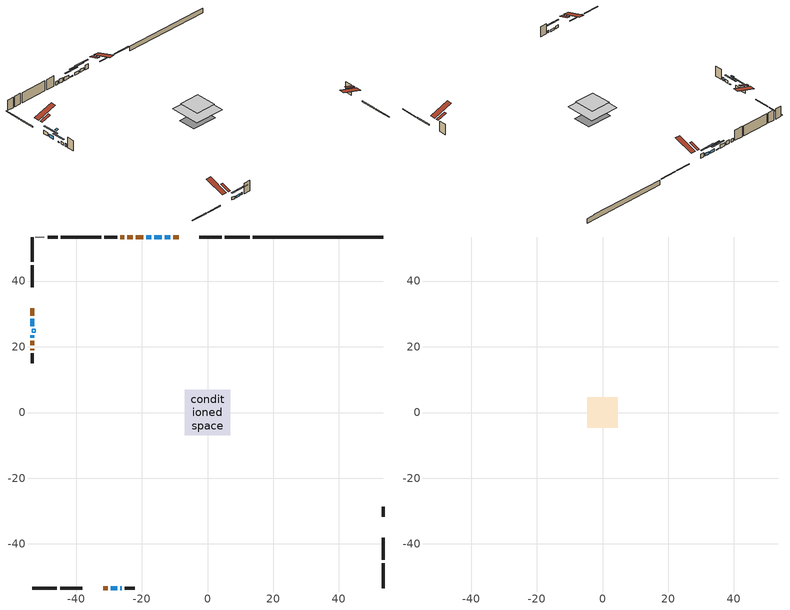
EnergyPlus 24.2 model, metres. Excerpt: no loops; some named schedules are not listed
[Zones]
conditioned space
 floor othersidecoefficients (Floor1 construction): -2.46,-2.46 -2.46,2.46 2.46,2.46 2.46,-2.46 z0.37
 floor adiabatic (AdiabaticFloorConstruction): -6.85,-6.85 -6.85,6.85 6.85,6.85 6.85,-6.85 z2.81
 floor foundation (Slab1 construction): -5.92,-3.99 -5.92,3.99 5.92,3.99 5.92,-3.99 z-1.92
 wall outside (RimJoist1 construction): 12.86,53.41 5.26,53.41 / -53.41,-53.41 -45.81,-53.41 / -53.41,53.41 -53.41,45.81 / 53.41,-53.41 53.41,-45.81 z0.37:0.67
 wall outside (RimJoist2 construction): 4.33,53.41 -2.51,53.41 / -44.88,-53.41 -38.05,-53.41 / -53.41,44.88 -53.41,38.05 / 53.41,-44.88 53.41,-38.05 z0.37:0.67
 wall outside (AdiabaticWallConstruction): -11.32,53.41 -13.05,53.41 / -53.41,28.52 -53.41,26.28 z0.37:1.69; -13.98,53.41 -16.22,53.41 z0.37:1.49; -29.41,-53.41 -27.53,-53.41 / -26.6,-53.41 -26.09,-53.41 z0.37:1.34; -17.14,53.41 -18.57,53.41 / -53.41,23.44 -53.41,22.73 z0.37:0.68
 wall outside (Wall3 construction): -45.61,53.41 -48.68,53.41 / -25.16,-53.41 -22.09,-53.41 / -53.41,17.98 -53.41,14.91 / 53.41,-31.74 53.41,-28.67 z0.37:5.25
 wall foundation (FoundationWall1 construction): 13.79,53.41,-1.92 13.79,53.41,0.37 49.45,53.41,0.37 49.45,53.41,0.21 53.41,53.41,0.21 53.41,53.41,-1.92
 wall othersidecoefficients (AdiabaticWallConstruction 1): -8.82,53.41 -10.39,53.41 z0.37:2.4
 wall othersidecoefficients (AdiabaticWallConstruction): -31.74,-53.41 -30.34,-53.41 / -53.41,21.8 -53.41,20.4 z0.37:1.59; -53.41,31.74 -53.41,29.45 / -19.49,53.41 -21.78,53.41 / -25.37,53.41 -26.48,53.41 z0.37:1.89; -22.71,53.41 -24.44,53.41 z0.37:2.2; -53.41,19.47 -53.41,18.91 z0.37:1.79
 wall othersidecoefficients (Wall1 construction): -27.41,53.41 -31.38,53.41 z0.37:5.25
 wall othersidecoefficients (Wall2 construction): -32.3,53.41 -44.68,53.41 z0.37:5.25
 wall adiabatic (Wall4 construction): -49.61,53.41 -52.48,53.41 z0.37:5.25
 window (WindowConstruction): -11.32,53.41 -13.05,53.41 z0.37:1.69
 window (WindowConstruction 1): -13.98,53.41 -16.22,53.41 z0.37:1.49
 window (WindowConstruction 2): -29.41,-53.41 -27.53,-53.41 z0.37:1.34
 window (WindowConstruction 3): -26.6,-53.41 -26.09,-53.41 z0.37:1.34
 window (WindowConstruction 4): -53.41,28.52 -53.41,26.29 z0.37:1.69
 window (WindowConstruction 5): -17.14,53.41 -18.57,53.41 z0.37:0.67
 window (WindowConstruction 6): -53.41,23.44 -53.41,22.73 z0.37:0.67
 door inside (Door): -8.82,53.41 -10.39,53.41 z0.37:2.4
 door inside (Window 5): -31.74,-53.41 -30.34,-53.41 z0.37:1.59
 door inside (Window 4): -53.41,31.74 -53.41,29.45 z0.37:1.89
 door inside (Window 6): -53.41,21.8 -53.41,20.4 z0.37:1.59
 door inside (Window): -19.49,53.41 -21.78,53.41 z0.37:1.89
 door inside (Window 1): -22.71,53.41 -24.44,53.41 z0.37:2.2
 door inside (Window 2): -25.37,53.41 -26.48,53.41 z0.37:1.89
 door inside (Window 3): -53.41,19.47 -53.41,18.91 z0.37:1.79
 ceiling adiabatic (AdiabaticFloorConstruction): 6.85,-6.85 6.85,6.85 -6.85,6.85 -6.85,-6.85 z2.81
 roof outside (Roof2 construction): -7.89,53.41,5.25 -7.89,49.09,6.69 -6.75,49.09,6.69 -6.75,53.41,5.25; -32.67,-53.41,5.25 -32.67,-49.09,6.69 -33.8,-49.09,6.69 -33.8,-53.41,5.25; -53.41,32.67,5.25 -49.09,32.67,6.69 -49.09,33.8,6.69 -53.41,33.8,5.25; 53.41,-32.67,5.25 49.09,-32.67,6.69 49.09,-33.8,6.69 53.41,-33.8,5.25
 roof outside (AdiabaticRoofConstruction): -53.41,24.37,5.25 -52.47,24.37,5.56 -52.47,25.36,5.56 -53.41,25.36,5.25
 skylight (SkylightConstruction): -53.41,24.37,5.25 -52.47,24.37,5.56 -52.47,25.36,5.56 -53.41,25.36,5.25
attic - vented
 floor to conditioned space (Floor2 construction Reversed): -4.64,-4.64 -4.64,4.64 4.64,4.64 4.64,-4.64 z5.25
 roof outside (Roof1 construction): -5.82,53.41,5.25 -5.82,44.37,8.26 -3.44,44.37,8.26 -3.44,53.41,5.25; -34.73,-53.41,5.25 -34.73,-44.37,8.26 -37.12,-44.37,8.26 -37.12,-53.41,5.25; -53.41,34.73,5.25 -44.37,34.73,8.26 -44.37,37.12,8.26 -53.41,37.12,5.25; 53.41,-34.73,5.25 44.37,-34.73,8.26 44.37,-37.12,8.26 53.41,-37.12,5.25
shading: -15.69,53.41 -8.68,53.41 -8.68,53.82 -15.69,53.82 z4.33; -18.86,53.41 -11.34,53.41 -11.34,53.82 -18.86,53.82 z4.13; -24.89,-53.41 -32.05,-53.41 -32.05,-53.82 -24.89,-53.82 z3.98; -23.45,-53.41 -29.24,-53.41 -29.24,-53.82 -23.45,-53.82 z3.98; -53.41,23.65 -53.41,31.16 -53.82,31.16 -53.82,23.65 z4.33; -21.2,53.41 -14.51,53.41 -14.51,53.82 -21.2,53.82 z3.31; -53.41,20.09 -53.41,26.08 -53.82,26.08 -53.82,20.09 z3.31
[Building]
Building 1: Terrain=Suburbs
[Site:Location]
Toronto City Centre_ON: Latitude {deg}=43.63; Longitude {deg}=-79.39; Time Zone {hr}=-5; Elevation {m}=77; Keep Site Location Information=Yes
[Site:GroundTemperature:Shallow]
5.01852, 3.26908, 3.12898, 3.95918, 7.29196, 10.6092, 13.4851, 15.3069, 15.4617, 13.9799, 11.1774, 7.9619
[Site:WaterMainsTemperature]
Calculation Method=Schedule; Temperature Schedule=mains temperature schedule
[Material] Roughness=Rough; Thermal Absorptance=0.9
Name | Thickness {m} | Conductivity {W/m-K} | Density {kg/m3} | Specific Heat {J/kg-K} | Solar Absorptance | Visible Absorptance
asphalt or fiberglass shingles | 0.00635 | 0.162714 | 1121.4 | 1465.45 | 0.4 | 0.4
asphalt or fiberglass shingles 1 | 0.00635 | 0.162714 | 1121.4 | 1465.45 | 0.7 | 0.7
ceiling loosefill ins | 0.338667 | 0.0480833 | 16.02 | 1046.75 | 0.7 | 0.7
ceiling stud and cavity | 0.1397 | 0.279354 | 65.682 | 1177.47 | 0.7 | 0.7
concrete 4.0 in. | 0.1016 | 1.803125 | 2242.8 | 837.4 | 0.7 | 0.7
concrete 8.0 in. | 0.2032 | 1.803125 | 2242.8 | 837.4 | 0.7 | 0.7
door material | 0.04445 | 0.193824 | 512.64 | 1214.23 | 0.7 | 0.7
door material 1 | 0.04445 | 0.194988 | 512.64 | 1214.23 | 0.7 | 0.7
door material 2 | 0.04445 | 0.224002 | 512.64 | 1214.23 | 0.7 | 0.7
door material 3 | 0.04445 | 0.225235 | 512.64 | 1214.23 | 0.7 | 0.7
door material 4 | 0.04445 | 0.226227 | 512.64 | 1214.23 | 0.7 | 0.7
door material 5 | 0.04445 | 0.060037 | 512.64 | 1214.23 | 0.7 | 0.7
exterior vertical ins | 0.0460229 | 0.029427 | 32.04 | 1214.23 | 0.7 | 0.7
floor covering | 0.0127 | 0.0433444 | 54.468 | 1339.84 | 0.6 | 0.6
floor rigid ins; roof rigid ins | 0.103632 | 0.029427 | 32.04 | 1214.23 | 0.7 | 0.7
floor rigid ins 1; roof rigid ins 1; wall rigid ins 2 | 0.512978 | 0.029427 | 32.04 | 1214.23 | 0.7 | 0.7
floor stud and cavity | 0.1397 | 1.22252 | 92.3553 | 1139.71 | 0.7 | 0.7
floor stud and cavity 1 | 0.1397 | 1.75129 | 37.0049 | 1207.88 | 0.7 | 0.7
furniture material conditioned space 1 | 0.1524 | 0.115458 | 640.8 | 1214.23 | 0.6 | 0.6
gypsum board | 0.0127 | 0.160291 | 801 | 837.4 | 0.6 | 0.6
gypsum board 1 | 0.0127 | 0.160291 | 801 | 837.4 | 0.7 | 0.7
osb sheathing 0.5 in. | 0.0127 | 0.115458 | 512.64 | 1214.23 | 0.7 | 0.7
osb sheathing 0.75 in. | 0.01905 | 0.115458 | 512.64 | 1214.23 | 0.7 | 0.7
osb sheathing 2.0 in. | 0.0508 | 0.115458 | 512.64 | 1214.23 | 0.7 | 0.7
rim joist rigid ins; wall rigid ins 1 | 0.051816 | 0.029427 | 32.04 | 1214.23 | 0.7 | 0.7
rim joist stud and cavity | 0.0508 | 0.035244 | 125.044 | 1163.47 | 0.6 | 0.6
rim joist stud and cavity 1 | 0.0508 | 0.308293 | 125.044 | 1163.47 | 0.6 | 0.6
roof stud and cavity | 0.2032 | 0.069653 | 78.34581 | 1123.46 | 0.7 | 0.7
roof stud and cavity 1 | 0.18415 | 1.78685 | 37.0049 | 1207.88 | 0.6 | 0.6
wall rigid ins | 0.051816 | 0.029427 | 32.04 | 1214.23 | 0.4 | 0.4
wall stud and cavity | 0.1397 | 0.256312 | 139.0536 | 1170.24 | 0.7 | 0.7
wall stud and cavity 1 | 0.1397 | 0.138331 | 139.0536 | 1170.24 | 0.7 | 0.7
wall stud and cavity 2 | 0.1397 | 0.16633 | 139.0536 | 1170.24 | 0.7 | 0.7
wall stud and cavity 3 | 0.1397 | 0.139302 | 139.0536 | 1170.24 | 0.7 | 0.7
wall stud and cavity 4 | 0.0889 | 0.380278 | 52.3479 | 1209.89 | 0.7 | 0.7
wall stud and cavity 5 | 0.0889 | 0.391764 | 83.0341 | 1211.67 | 0.7 | 0.7
wood siding | 0.0254 | 0.102417 | 544.68 | 1172.36 | 0.4 | 0.4
wood siding 1; wood siding 2; wood siding 3 | 0.0254 | 0.102417 | 544.68 | 1172.36 | 0.7 | 0.7
[WindowMaterial:SimpleGlazingSystem]
Name | U-Factor {W/m2-K} | Solar Heat Gain Coefficient
SkylightMaterial | 2.92493 | 0.6327
WindowMaterial | 2.18489 | 0.59
WindowMaterial 1 | 2.27745 | 0.55
WindowMaterial 2 | 2.237132 | 0.57
WindowMaterial 3 | 2.35467 | 0.55
WindowMaterial 4 | 2.15367 | 0.62
WindowMaterial 5 | 2.8072 | 0.29
[Construction]
AdiabaticFloorConstruction: floor stud and cavity 1, floor rigid ins 1, osb sheathing 0.75 in., floor covering
AdiabaticRoofConstruction: asphalt or fiberglass shingles 1, roof rigid ins 1, osb sheathing 0.75 in., roof stud and cavity 1
AdiabaticWallConstruction: wood siding 2, wall rigid ins 2, wall stud and cavity 4, gypsum board
AdiabaticWallConstruction 1: wood siding 3, wall rigid ins 2, wall stud and cavity 4, gypsum board
Door: door material 5
Floor1 construction: floor stud and cavity, floor rigid ins, osb sheathing 0.75 in., floor covering
Floor2 construction Reversed: gypsum board, ceiling stud and cavity, ceiling loosefill ins
FoundationWall1 construction: concrete 8.0 in., gypsum board 1
furniture construction conditioned space 1: furniture material conditioned space 1
PartitionWallConstruction: gypsum board, wall stud and cavity 5, gypsum board
RimJoist1 construction: wood siding 1, rim joist rigid ins, osb sheathing 2.0 in., rim joist stud and cavity
RimJoist2 construction: wood siding 1, rim joist rigid ins, osb sheathing 2.0 in., rim joist stud and cavity 1
Roof1 construction: asphalt or fiberglass shingles
Roof2 construction: asphalt or fiberglass shingles, roof rigid ins, osb sheathing 0.75 in., roof stud and cavity, gypsum board
SkylightConstruction: SkylightMaterial
Slab1 construction: concrete 4.0 in.
Wall1 construction: wall rigid ins, osb sheathing 0.5 in., wall stud and cavity, gypsum board
Wall2 construction: wall rigid ins, osb sheathing 0.5 in., wall stud and cavity 1, gypsum board
Wall3 construction: wood siding, wall rigid ins 1, osb sheathing 0.5 in., wall stud and cavity 2, gypsum board
Wall4 construction: wall rigid ins, osb sheathing 0.5 in., wall stud and cavity 3, gypsum board
Window; Window 4: door material
Window 1: door material 1
Window 2: door material 2
Window 3: door material 3
Window 5; Window 6: door material 4
WindowConstruction: WindowMaterial
WindowConstruction 1: WindowMaterial 1
WindowConstruction 2: WindowMaterial 2
WindowConstruction 3: WindowMaterial 3
WindowConstruction 4: WindowMaterial 4
WindowConstruction 5; WindowConstruction 6: WindowMaterial 5
[Zone] Multiplier=1; Part of Total Floor Area=Yes
Name | Volume {m3}
attic - vented | 42.1876
conditioned space | 720.5
[Space]
Name | Zone | Volume {m3}
attic - vented 1 | attic - vented | 42.1876
conditioned space 1 | conditioned space | 720.5
[ZoneInfiltration:EffectiveLeakageArea]
infil attic - vented 1: Zone or Space=attic - vented 1; Schedule=Always On Discrete; Effective Air Leakage Area {cm2}=3629.9; Stack Coefficient=0.000209624; Wind Coefficient=9.7823e-06
[ZoneMixing]
whole house fan mix: Zone or Space=attic - vented; Schedule=Always On Continuous; Design Flow Rate Calculation Method=Flow/Zone; Design Flow Rate {m3/s}=0; Source Zone or Space=conditioned space
[SurfaceProperty:OtherSideCoefficients]
other non-freezing space: Combined Convective/Radiative Film Coefficient {W/m2-K}=8.35; Constant Temperature Coefficient=1; External Dry-Bulb Temperature Coefficient=0; Ground Temperature Coefficient=0; Wind Speed Coefficient=0; Zone Air Temperature Coefficient=0; Constant Temperature Schedule=other non-freezing space; Previous Other Side Temperature Coefficient=0
[SurfaceProperty:ExposedFoundationPerimeter]
Slab1: Exposed Perimeter Calculation Method=TotalExposedPerimeter; Total Exposed Perimeter {m}=39.624
[InternalMass] Zone or ZoneList=conditioned space; Space or SpaceList=conditioned space 1
Name | Construction | Surface Area {m2}
furniture mass conditioned space 1 | furniture construction conditioned space 1 | 122.576
partition wall mass | PartitionWallConstruction | 306.44
[Lights]
interior lighting: Zone or ZoneList or Space or SpaceList=conditioned space 1; Schedule=interior lighting schedule; Design Level Calculation Method=LightingLevel; Lighting Level {W}=343.2; Return Air Fraction=0; Fraction Radiant=0.6; Fraction Visible=0.2; Fraction Replaceable=1
[People]
occupants: Zone or ZoneList or Space or SpaceList=conditioned space 1; Number of People Schedule=occupants schedule; Number of People Calculation Method=People; Number of People=3; Fraction Radiant=0.314171; Sensible Heat Fraction=0.56303; Activity Level Schedule=occupants activity schedule; Carbon Dioxide Generation Rate {m3/s-W}=0; Enable ASHRAE 55 Comfort Warnings=No; Mean Radiant Temperature Calculation Type=EnclosureAveraged
[ElectricEquipment] Zone or ZoneList or Space or SpaceList=conditioned space 1; Design Level Calculation Method=EquipmentLevel
Name | Schedule | Design Level {W} | Fraction Latent | Fraction Radiant | Fraction Lost
clothes dryer | clothes dryer schedule | 140.772 | 0.015 | 0.081 | 0.85
clothes washer | clothes washer schedule | 32.1985 | 0.03 | 0.162 | 0.7
cooking range | cooking range schedule | 208.969 | 0.08 | 0.432 | 0.2
dishwasher | dishwasher schedule | 66.8632 | 0.3 | 0.18 | 0.4
fridge | fridge schedule | 72.9452 | 0 | 0.6 | 0
mech vent bath fan 0 | mech vent bath fan 0 schedule | 50.2 | 0 | 0 | 1
mech vent bath fan 1 | mech vent bath fan 1 schedule | 50.2 | 0 | 0 | 1
mech vent house fan | mech vent house fan schedule | 19.9167 | 0 | 0 | 0.5
mech vent house fan cfis | mech vent house fan cfis schedule | 0 | 0 | 0 | 0
mech vent range fan 0 | mech vent range fan 0 schedule | 57 | 0 | 0 | 1
misc plug loads | misc plug loads schedule | 494.7 | 0.045 | 0.513 | 0.1
whole house fan | Always On Discrete | 0 | 0 | 0 | 1
[OtherEquipment] Zone or ZoneList or Space or SpaceList=conditioned space 1; Design Level Calculation Method=EquipmentLevel
Name | Fuel Type | Schedule | Design Level {W} | Fraction Latent | Fraction Radiant | Fraction Lost
clothes dryer 1 | Electricity | clothes dryer schedule | 0 | 0.015 | 0.081 | 0.85
cooking range 1 | Electricity | cooking range schedule | 0 | 0.08 | 0.432 | 0.2
general water use latent | None | general water use schedule | 59.3978 | 1 | 0 | 0
general water use sensible | None | general water use schedule | -58.539 | 0 | 0.6 | 0
mech vent house fan latent load | None | Always On Discrete | 0 | 1 | 0 | 0
mech vent house fan sensible load | None | Always On Discrete | 0 | 0 | 0 | 0
water heater energy adjustment1 | NaturalGas | Always On Discrete | 0.01 | 0 | 0 | 1
[ZoneInfiltration:DesignFlowRate] Zone or ZoneList or Space or SpaceList=conditioned space 1; Schedule=Always On Discrete; Design Flow Rate Calculation Method=Flow/Zone; Design Flow Rate {m3/s}=0
infil flow; natural vent flow; whole house fan flow
[Foundation:Kiva]
Foundation Kiva 1: Initial Indoor Air Temperature {C}=18; Wall Height Above Grade {m}=0.369997; Wall Depth Below Slab {m}=0.2032; Custom Block Material Name 1=exterior vertical ins; Custom Block Depth 1 {m}=2.28999; Custom Block X Position 1 {m}=0.2159; Custom Block Z Position 1 {m}=0
[Foundation:Kiva:Settings]
Soil Conductivity {W/m-K}=0.849921; Soil Density {kg/m3}=1842.3; Soil Specific Heat {J/kg-K}=418.7; Ground Solar Absorptivity=0.9; Ground Thermal Absorptivity=0.9; Ground Surface Roughness {m}=0.03; Far-Field Width {m}=40; Deep-Ground Boundary Condition=ZeroFlux; Deep-Ground Depth {m}=40; Minimum Cell Dimension {m}=0.2; Maximum Cell Growth Coefficient=3; Simulation Timestep=Timestep
[Exterior:Lights]
exterior lighting: Schedule=exterior lighting schedule; Design Level {W}=75.6
[Schedule:Constant]
Name | Hourly Value
Always On Continuous; mech vent house fan schedule; mech vent house fan cfis schedule; Always On Discrete | 1
other non-freezing space; fridge schedule | 0
occupants activity schedule | 117.228
[Schedule:Week:Daily]
interior lighting schedule Week Rule - Jan1-Jan27: interior lighting schedule day, interior lighting schedule day, interior lighting schedule day, interior lighting schedule day, interior lighting schedule day, interior lighting schedule day, interior lighting schedule day, interior lighting schedule default day, interior lighting schedule default day, interior lighting schedule default day, interior lighting schedule default day, interior lighting schedule default day
interior lighting schedule Week Rule - Jan28-Feb3: interior lighting schedule day, interior lighting schedule day, interior lighting schedule day, interior lighting schedule day, interior lighting schedule day 1, interior lighting schedule day 1, interior lighting schedule day 1, interior lighting schedule default day, interior lighting schedule default day, interior lighting schedule default day, interior lighting schedule default day, interior lighting schedule default day
interior lighting schedule Week Rule - Feb4-Feb24: interior lighting schedule day 1, interior lighting schedule day 1, interior lighting schedule day 1, interior lighting schedule day 1, interior lighting schedule day 1, interior lighting schedule day 1, interior lighting schedule day 1, interior lighting schedule default day, interior lighting schedule default day, interior lighting schedule default day, interior lighting schedule default day, interior lighting schedule default day
interior lighting schedule Week Rule - Feb25-Mar3: interior lighting schedule day 1, interior lighting schedule day 1, interior lighting schedule day 1, interior lighting schedule day 1, interior lighting schedule day 2, interior lighting schedule day 2, interior lighting schedule day 2, interior lighting schedule default day, interior lighting schedule default day, interior lighting schedule default day, interior lighting schedule default day, interior lighting schedule default day
interior lighting schedule Week Rule - Mar4-Mar31: interior lighting schedule day 2, interior lighting schedule day 2, interior lighting schedule day 2, interior lighting schedule day 2, interior lighting schedule day 2, interior lighting schedule day 2, interior lighting schedule day 2, interior lighting schedule default day, interior lighting schedule default day, interior lighting schedule default day, interior lighting schedule default day, interior lighting schedule default day
interior lighting schedule Week Rule - Apr1-Apr28: interior lighting schedule day 3, interior lighting schedule day 3, interior lighting schedule day 3, interior lighting schedule day 3, interior lighting schedule day 3, interior lighting schedule day 3, interior lighting schedule day 3, interior lighting schedule default day, interior lighting schedule default day, interior lighting schedule default day, interior lighting schedule default day, interior lighting schedule default day
interior lighting schedule Week Rule - Apr29-May5: interior lighting schedule day 3, interior lighting schedule day 3, interior lighting schedule day 4, interior lighting schedule day 4, interior lighting schedule day 4, interior lighting schedule day 4, interior lighting schedule day 4, interior lighting schedule default day, interior lighting schedule default day, interior lighting schedule default day, interior lighting schedule default day, interior lighting schedule default day
interior lighting schedule Week Rule - May6-May26: interior lighting schedule day 4, interior lighting schedule day 4, interior lighting schedule day 4, interior lighting schedule day 4, interior lighting schedule day 4, interior lighting schedule day 4, interior lighting schedule day 4, interior lighting schedule default day, interior lighting schedule default day, interior lighting schedule default day, interior lighting schedule default day, interior lighting schedule default day
interior lighting schedule Week Rule - May27-Jun2: interior lighting schedule day 4, interior lighting schedule day 4, interior lighting schedule day 4, interior lighting schedule day 4, interior lighting schedule day 4, interior lighting schedule day 5, interior lighting schedule day 5, interior lighting schedule default day, interior lighting schedule default day, interior lighting schedule default day, interior lighting schedule default day, interior lighting schedule default day
interior lighting schedule Week Rule - Jun3-Jun30: interior lighting schedule day 5, interior lighting schedule day 5, interior lighting schedule day 5, interior lighting schedule day 5, interior lighting schedule day 5, interior lighting schedule day 5, interior lighting schedule day 5, interior lighting schedule default day, interior lighting schedule default day, interior lighting schedule default day, interior lighting schedule default day, interior lighting schedule default day
interior lighting schedule Week Rule - Jul1-Jul28: interior lighting schedule day 6, interior lighting schedule day 6, interior lighting schedule day 6, interior lighting schedule day 6, interior lighting schedule day 6, interior lighting schedule day 6, interior lighting schedule day 6, interior lighting schedule default day, interior lighting schedule default day, interior lighting schedule default day, interior lighting schedule default day, interior lighting schedule default day
interior lighting schedule Week Rule - Jul29-Aug4: interior lighting schedule day 6, interior lighting schedule day 6, interior lighting schedule day 6, interior lighting schedule day 7, interior lighting schedule day 7, interior lighting schedule day 7, interior lighting schedule day 7, interior lighting schedule default day, interior lighting schedule default day, interior lighting schedule default day, interior lighting schedule default day, interior lighting schedule default day
interior lighting schedule Week Rule - Aug5-Aug25: interior lighting schedule day 7, interior lighting schedule day 7, interior lighting schedule day 7, interior lighting schedule day 7, interior lighting schedule day 7, interior lighting schedule day 7, interior lighting schedule day 7, interior lighting schedule default day, interior lighting schedule default day, interior lighting schedule default day, interior lighting schedule default day, interior lighting schedule default day
interior lighting schedule Week Rule - Aug26-Sep1: interior lighting schedule day 7, interior lighting schedule day 7, interior lighting schedule day 7, interior lighting schedule day 7, interior lighting schedule day 7, interior lighting schedule day 7, interior lighting schedule day 8, interior lighting schedule default day, interior lighting schedule default day, interior lighting schedule default day, interior lighting schedule default day, interior lighting schedule default day
interior lighting schedule Week Rule - Sep2-Sep29: interior lighting schedule day 8, interior lighting schedule day 8, interior lighting schedule day 8, interior lighting schedule day 8, interior lighting schedule day 8, interior lighting schedule day 8, interior lighting schedule day 8, interior lighting schedule default day, interior lighting schedule default day, interior lighting schedule default day, interior lighting schedule default day, interior lighting schedule default day
interior lighting schedule Week Rule - Sep30-Oct6: interior lighting schedule day 8, interior lighting schedule day 9, interior lighting schedule day 9, interior lighting schedule day 9, interior lighting schedule day 9, interior lighting schedule day 9, interior lighting schedule day 9, interior lighting schedule default day, interior lighting schedule default day, interior lighting schedule default day, interior lighting schedule default day, interior lighting schedule default day
interior lighting schedule Week Rule - Oct7-Oct27: interior lighting schedule day 9, interior lighting schedule day 9, interior lighting schedule day 9, interior lighting schedule day 9, interior lighting schedule day 9, interior lighting schedule day 9, interior lighting schedule day 9, interior lighting schedule default day, interior lighting schedule default day, interior lighting schedule default day, interior lighting schedule default day, interior lighting schedule default day
interior lighting schedule Week Rule - Oct28-Nov3: interior lighting schedule day 9, interior lighting schedule day 9, interior lighting schedule day 9, interior lighting schedule day 9, interior lighting schedule day 10, interior lighting schedule day 10, interior lighting schedule day 10, interior lighting schedule default day, interior lighting schedule default day, interior lighting schedule default day, interior lighting schedule default day, interior lighting schedule default day
interior lighting schedule Week Rule - Nov4-Nov24: interior lighting schedule day 10, interior lighting schedule day 10, interior lighting schedule day 10, interior lighting schedule day 10, interior lighting schedule day 10, interior lighting schedule day 10, interior lighting schedule day 10, interior lighting schedule default day, interior lighting schedule default day, interior lighting schedule default day, interior lighting schedule default day, interior lighting schedule default day
interior lighting schedule Week Rule - Nov25-Dec1: interior lighting schedule day 10, interior lighting schedule day 10, interior lighting schedule day 10, interior lighting schedule day 10, interior lighting schedule day 10, interior lighting schedule day 10, interior lighting schedule day 11, interior lighting schedule default day, interior lighting schedule default day, interior lighting schedule default day, interior lighting schedule default day, interior lighting schedule default day
interior lighting schedule Week Rule - Dec2-Dec31: interior lighting schedule day 11, interior lighting schedule day 11, interior lighting schedule day 11, interior lighting schedule day 11, interior lighting schedule day 11, interior lighting schedule day 11, interior lighting schedule day 11, interior lighting schedule default day, interior lighting schedule default day, interior lighting schedule default day, interior lighting schedule default day, interior lighting schedule default day
occupants schedule Week Rule - Jan1-Dec31: occupants schedule day, occupants schedule day, occupants schedule day, occupants schedule day, occupants schedule day, occupants schedule day, occupants schedule day, occupants schedule default day, occupants schedule default day, occupants schedule default day, occupants schedule default day, occupants schedule default day
clothes dryer schedule Week Rule - Jan1-Dec31: clothes dryer schedule day, clothes dryer schedule day, clothes dryer schedule day, clothes dryer schedule day, clothes dryer schedule day, clothes dryer schedule day, clothes dryer schedule day, clothes dryer schedule default day, clothes dryer schedule default day, clothes dryer schedule default day, clothes dryer schedule default day, clothes dryer schedule default day
clothes washer schedule Week Rule - Jan1-Dec31: clothes washer schedule day, clothes washer schedule day, clothes washer schedule day, clothes washer schedule day, clothes washer schedule day, clothes washer schedule day, clothes washer schedule day, clothes washer schedule default day, clothes washer schedule default day, clothes washer schedule default day, clothes washer schedule default day, clothes washer schedule default day
cooking range schedule Week Rule - Jan1-Dec31: cooking range schedule day, cooking range schedule day, cooking range schedule day, cooking range schedule day, cooking range schedule day, cooking range schedule day, cooking range schedule day, cooking range schedule default day, cooking range schedule default day, cooking range schedule default day, cooking range schedule default day, cooking range schedule default day
dishwasher schedule Week Rule - Jan1-Dec31: dishwasher schedule day, dishwasher schedule day, dishwasher schedule day, dishwasher schedule day, dishwasher schedule day, dishwasher schedule day, dishwasher schedule day, dishwasher schedule default day, dishwasher schedule default day, dishwasher schedule default day, dishwasher schedule default day, dishwasher schedule default day
mech vent bath fan 0 schedule Week Rule - Jan1-Dec31: mech vent bath fan 0 schedule day, mech vent bath fan 0 schedule day, mech vent bath fan 0 schedule day, mech vent bath fan 0 schedule day, mech vent bath fan 0 schedule day, mech vent bath fan 0 schedule day, mech vent bath fan 0 schedule day, mech vent bath fan 0 schedule default day, mech vent bath fan 0 schedule default day, mech vent bath fan 0 schedule default day, mech vent bath fan 0 schedule default day, mech vent bath fan 0 schedule default day
mech vent bath fan 1 schedule Week Rule - Jan1-Dec31: mech vent bath fan 1 schedule day, mech vent bath fan 1 schedule day, mech vent bath fan 1 schedule day, mech vent bath fan 1 schedule day, mech vent bath fan 1 schedule day, mech vent bath fan 1 schedule day, mech vent bath fan 1 schedule day, mech vent bath fan 1 schedule default day, mech vent bath fan 1 schedule default day, mech vent bath fan 1 schedule default day, mech vent bath fan 1 schedule default day, mech vent bath fan 1 schedule default day
mech vent range fan 0 schedule Week Rule - Jan1-Dec31: mech vent range fan 0 schedule day, mech vent range fan 0 schedule day, mech vent range fan 0 schedule day, mech vent range fan 0 schedule day, mech vent range fan 0 schedule day, mech vent range fan 0 schedule day, mech vent range fan 0 schedule day, mech vent range fan 0 schedule default day, mech vent range fan 0 schedule default day, mech vent range fan 0 schedule default day, mech vent range fan 0 schedule default day, mech vent range fan 0 schedule default day
misc plug loads schedule Week Rule - Jan1-Dec31: misc plug loads schedule day, misc plug loads schedule day, misc plug loads schedule day, misc plug loads schedule day, misc plug loads schedule day, misc plug loads schedule day, misc plug loads schedule day, misc plug loads schedule default day, misc plug loads schedule default day, misc plug loads schedule default day, misc plug loads schedule default day, misc plug loads schedule default day
general water use schedule Week Rule - Jan1-Dec31: general water use schedule day, general water use schedule day, general water use schedule day, general water use schedule day, general water use schedule day, general water use schedule day, general water use schedule day, general water use schedule default day, general water use schedule default day, general water use schedule default day, general water use schedule default day, general water use schedule default day
exterior lighting schedule Week Rule - Jan1-Jan27: exterior lighting schedule day, exterior lighting schedule day, exterior lighting schedule day, exterior lighting schedule day, exterior lighting schedule day, exterior lighting schedule day, exterior lighting schedule day, exterior lighting schedule default day, exterior lighting schedule default day, exterior lighting schedule default day, exterior lighting schedule default day, exterior lighting schedule default day
exterior lighting schedule Week Rule - Jan28-Feb3: exterior lighting schedule day, exterior lighting schedule day, exterior lighting schedule day, exterior lighting schedule day, exterior lighting schedule day 1, exterior lighting schedule day 1, exterior lighting schedule day 1, exterior lighting schedule default day, exterior lighting schedule default day, exterior lighting schedule default day, exterior lighting schedule default day, exterior lighting schedule default day
exterior lighting schedule Week Rule - Feb4-Feb24: exterior lighting schedule day 1, exterior lighting schedule day 1, exterior lighting schedule day 1, exterior lighting schedule day 1, exterior lighting schedule day 1, exterior lighting schedule day 1, exterior lighting schedule day 1, exterior lighting schedule default day, exterior lighting schedule default day, exterior lighting schedule default day, exterior lighting schedule default day, exterior lighting schedule default day
exterior lighting schedule Week Rule - Feb25-Mar3: exterior lighting schedule day 1, exterior lighting schedule day 1, exterior lighting schedule day 1, exterior lighting schedule day 1, exterior lighting schedule day 2, exterior lighting schedule day 2, exterior lighting schedule day 2, exterior lighting schedule default day, exterior lighting schedule default day, exterior lighting schedule default day, exterior lighting schedule default day, exterior lighting schedule default day
exterior lighting schedule Week Rule - Mar4-Mar31: exterior lighting schedule day 2, exterior lighting schedule day 2, exterior lighting schedule day 2, exterior lighting schedule day 2, exterior lighting schedule day 2, exterior lighting schedule day 2, exterior lighting schedule day 2, exterior lighting schedule default day, exterior lighting schedule default day, exterior lighting schedule default day, exterior lighting schedule default day, exterior lighting schedule default day
exterior lighting schedule Week Rule - Apr1-Apr28: exterior lighting schedule day 3, exterior lighting schedule day 3, exterior lighting schedule day 3, exterior lighting schedule day 3, exterior lighting schedule day 3, exterior lighting schedule day 3, exterior lighting schedule day 3, exterior lighting schedule default day, exterior lighting schedule default day, exterior lighting schedule default day, exterior lighting schedule default day, exterior lighting schedule default day
exterior lighting schedule Week Rule - Apr29-May5: exterior lighting schedule day 3, exterior lighting schedule day 3, exterior lighting schedule day 4, exterior lighting schedule day 4, exterior lighting schedule day 4, exterior lighting schedule day 4, exterior lighting schedule day 4, exterior lighting schedule default day, exterior lighting schedule default day, exterior lighting schedule default day, exterior lighting schedule default day, exterior lighting schedule default day
exterior lighting schedule Week Rule - May6-May26: exterior lighting schedule day 4, exterior lighting schedule day 4, exterior lighting schedule day 4, exterior lighting schedule day 4, exterior lighting schedule day 4, exterior lighting schedule day 4, exterior lighting schedule day 4, exterior lighting schedule default day, exterior lighting schedule default day, exterior lighting schedule default day, exterior lighting schedule default day, exterior lighting schedule default day
[Schedule:Year]
interior lighting schedule: interior lighting schedule Week Rule - Jan1-Jan27, 1, 1, 1, 27, interior lighting schedule Week Rule - Jan28-Feb3, 1, 28, 2, 3, interior lighting schedule Week Rule - Feb4-Feb24, 2, 4, 2, 24, interior lighting schedule Week Rule - Feb25-Mar3, 2, 25, 3, 3, interior lighting schedule Week Rule - Mar4-Mar31, 3, 4, 3, 31, interior lighting schedule Week Rule - Apr1-Apr28, 4, 1, 4, 28, interior lighting schedule Week Rule - Apr29-May5, 4, 29, 5, 5, interior lighting schedule Week Rule - May6-May26, 5, 6, 5, 26, interior lighting schedule Week Rule - May27-Jun2, 5, 27, 6, 2, interior lighting schedule Week Rule - Jun3-Jun30, 6, 3, 6, 30, interior lighting schedule Week Rule - Jul1-Jul28, 7, 1, 7, 28, interior lighting schedule Week Rule - Jul29-Aug4, 7, 29, 8, 4, interior lighting schedule Week Rule - Aug5-Aug25, 8, 5, 8, 25, interior lighting schedule Week Rule - Aug26-Sep1, 8, 26, 9, 1, interior lighting schedule Week Rule - Sep2-Sep29, 9, 2, 9, 29, interior lighting schedule Week Rule - Sep30-Oct6, 9, 30, 10, 6, interior lighting schedule Week Rule - Oct7-Oct27, 10, 7, 10, 27, interior lighting schedule Week Rule - Oct28-Nov3, 10, 28, 11, 3, interior lighting schedule Week Rule - Nov4-Nov24, 11, 4, 11, 24, interior lighting schedule Week Rule - Nov25-Dec1, 11, 25, 12, 1, interior lighting schedule Week Rule - Dec2-Dec31, 12, 2, 12, 31
occupants schedule: occupants schedule Week Rule - Jan1-Dec31, 1, 1, 12, 31
clothes dryer schedule: clothes dryer schedule Week Rule - Jan1-Dec31, 1, 1, 12, 31
clothes washer schedule: clothes washer schedule Week Rule - Jan1-Dec31, 1, 1, 12, 31
cooking range schedule: cooking range schedule Week Rule - Jan1-Dec31, 1, 1, 12, 31
dishwasher schedule: dishwasher schedule Week Rule - Jan1-Dec31, 1, 1, 12, 31
mech vent bath fan 0 schedule: mech vent bath fan 0 schedule Week Rule - Jan1-Dec31, 1, 1, 12, 31
mech vent bath fan 1 schedule: mech vent bath fan 1 schedule Week Rule - Jan1-Dec31, 1, 1, 12, 31
mech vent range fan 0 schedule: mech vent range fan 0 schedule Week Rule - Jan1-Dec31, 1, 1, 12, 31
misc plug loads schedule: misc plug loads schedule Week Rule - Jan1-Dec31, 1, 1, 12, 31
general water use schedule: general water use schedule Week Rule - Jan1-Dec31, 1, 1, 12, 31
exterior lighting schedule: exterior lighting schedule Week Rule - Jan1-Jan27, 1, 1, 1, 27, exterior lighting schedule Week Rule - Jan28-Feb3, 1, 28, 2, 3, exterior lighting schedule Week Rule - Feb4-Feb24, 2, 4, 2, 24, exterior lighting schedule Week Rule - Feb25-Mar3, 2, 25, 3, 3, exterior lighting schedule Week Rule - Mar4-Mar31, 3, 4, 3, 31, exterior lighting schedule Week Rule - Apr1-Apr28, 4, 1, 4, 28, exterior lighting schedule Week Rule - Apr29-May5, 4, 29, 5, 5, exterior lighting schedule Week Rule - May6-May26, 5, 6, 5, 26, exterior lighting schedule Week Rule - May27-Jun2, 5, 27, 6, 2, exterior lighting schedule Week Rule - Jun3-Jun30, 6, 3, 6, 30, exterior lighting schedule Week Rule - Jul1-Jul28, 7, 1, 7, 28, exterior lighting schedule Week Rule - Jul29-Aug4, 7, 29, 8, 4, exterior lighting schedule Week Rule - Aug5-Aug25, 8, 5, 8, 25, exterior lighting schedule Week Rule - Aug26-Sep1, 8, 26, 9, 1, exterior lighting schedule Week Rule - Sep2-Sep29, 9, 2, 9, 29, exterior lighting schedule Week Rule - Sep30-Oct6, 9, 30, 10, 6, exterior lighting schedule Week Rule - Oct7-Oct27, 10, 7, 10, 27, exterior lighting schedule Week Rule - Oct28-Nov3, 10, 28, 11, 3, exterior lighting schedule Week Rule - Nov4-Nov24, 11, 4, 11, 24, exterior lighting schedule Week Rule - Nov25-Dec1, 11, 25, 12, 1, exterior lighting schedule Week Rule - Dec2-Dec31, 12, 2, 12, 31
[Schedule:Compact]
mains temperature schedule: Through: 01/01, For: AllDays, Until: 24:00, 8.80333, Through: 01/02, For: AllDays, Until: 24:00, 8.74333, Through: 01/03, For: AllDays, Until: 24:00, 8.68389, Through: 01/04, For: AllDays, Until: 24:00, 8.62611, Through: 01/05, For: AllDays, Until: 24:00, 8.56944, Through: 01/06, For: AllDays, Until: 24:00, 8.51389, Through: 01/07, For: AllDays, Until: 24:00, 8.45944, Through: 01/08, For: AllDays, Until: 24:00, 8.40611, Through: 01/09, For: AllDays, Until: 24:00, 8.35389, Through: 01/10, For: AllDays, Until: 24:00, 8.30278, Through: 01/11, For: AllDays, Until: 24:00, 8.25333, Through: 01/12, For: AllDays, Until: 24:00, 8.205, Through: 01/13, For: AllDays, Until: 24:00, 8.15778, Through: 01/14, For: AllDays, Until: 24:00, 8.11222, Through: 01/15, For: AllDays, Until: 24:00, 8.06778, Through: 01/16, For: AllDays, Until: 24:00, 8.02444, Through: 01/17, For: AllDays, Until: 24:00, 7.98222, Through: 01/18, For: AllDays, Until: 24:00, 7.94167, Through: 01/19, For: AllDays, Until: 24:00, 7.90222, Through: 01/20, For: AllDays, Until: 24:00, 7.86444, Through: 01/21, For: AllDays, Until: 24:00, 7.82778, Through: 01/22, For: AllDays, Until: 24:00, 7.79278, Through: 01/23, For: AllDays, Until: 24:00, 7.75889, Through: 01/24, For: AllDays, Until: 24:00, 7.72667, Through: 01/25, For: AllDays, Until: 24:00, 7.69556, Through: 01/26, For: AllDays, Until: 24:00, 7.66611, Through: 01/27, For: AllDays, Until: 24:00, 7.63778, Through: 01/28, For: AllDays, Until: 24:00, 7.61111, Through: 01/29, For: AllDays, Until: 24:00, 7.58556, Through: 01/30, For: AllDays, Until: 24:00, 7.56167, Through: 01/31, For: AllDays, Until: 24:00, 7.53944, Through: 02/01, For: AllDays, Until: 24:00, 7.51833, Through: 02/02, For: AllDays, Until: 24:00, 7.49889, Through: 02/03, For: AllDays, Until: 24:00, 7.48111, Through: 02/04, For: AllDays, Until: 24:00, 7.46444, Through: 02/05, For: AllDays, Until: 24:00, 7.44944, Through: 02/06, For: AllDays, Until: 24:00, 7.43556, Through: 02/07, For: AllDays, Until: 24:00, 7.42333, Through: 02/08, For: AllDays, Until: 24:00, 7.41278, Through: 02/09, For: AllDays, Until: 24:00, 7.40389, Through: 02/10, For: AllDays, Until: 24:00, 7.39611, Through: 02/11, For: AllDays, Until: 24:00, 7.39, Through: 02/12, For: AllDays, Until: 24:00, 7.38556, Through: 02/13, For: AllDays, Until: 24:00, 7.38222, Through: 02/14, For: AllDays, Until: 24:00, 7.38056, Through: 02/15, For: AllDays, Until: 24:00, 7.38056, Through: 02/16, For: AllDays, Until: 24:00, 7.38222, Through: 02/17, For: AllDays, Until: 24:00, 7.385, Through: 02/18, For: AllDays, Until: 24:00, 7.38944, Through: 02/19, For: AllDays, Until: 24:00, 7.395, Through: 02/20, For: AllDays, Until: 24:00, 7.40278, Through: 02/21, For: AllDays, Until: 24:00, 7.41167, Through: 02/22, For: AllDays, Until: 24:00, 7.42222, Through: 02/23, For: AllDays, Until: 24:00, 7.43389, Through: 02/24, For: AllDays, Until: 24:00, 7.44722, Through: 02/25, For: AllDays, Until: 24:00, 7.46222, Through: 02/26, For: AllDays, Until: 24:00, 7.47833, Through: 02/27, For: AllDays, Until: 24:00, 7.49611, Through: 02/28, For: AllDays, Until: 24:00, 7.51556, Through: 03/01, For: AllDays, Until: 24:00, 7.53667, Through: 03/02, For: AllDays, Until: 24:00, 7.55889, Through: 03/03, For: AllDays, Until: 24:00, 7.58222, Through: 03/04, For: AllDays, Until: 24:00, 7.60722, Through: 03/05, For: AllDays, Until: 24:00, 7.63389, Through: 03/06, For: AllDays, Until: 24:00, 7.66222, Through: 03/07, For: AllDays, Until: 24:00, 7.69111, Through: 03/08, For: AllDays, Until: 24:00, 7.72222, Through: 03/09, For: AllDays, Until: 24:00, 7.75444, Through: 03/10, For: AllDays, Until: 24:00, 7.78778, Through: 03/11, For: AllDays, Until: 24:00, 7.82278, Through: 03/12, For: AllDays, Until: 24:00, 7.85944, Through: 03/13, For: AllDays, Until: 24:00, 7.89722, Through: 03/14, For: AllDays, Until: 24:00, 7.93611, Through: 03/15, For: AllDays, Until: 24:00, 7.97667, Through: 03/16, For: AllDays, Until: 24:00, 8.01833, Through: 03/17, For: AllDays, Until: 24:00, 8.06167, Through: 03/18, For: AllDays, Until: 24:00, 8.10611, Through: 03/19, For: AllDays, Until: 24:00, 8.15167, Through: 03/20, For: AllDays, Until: 24:00, 8.19833, Through: 03/21, For: AllDays, Until: 24:00, 8.24667, Through: 03/22, For: AllDays, Until: 24:00, 8.29611, Through: 03/23, For: AllDays, Until: 24:00, 8.34667, Through: 03/24, For: AllDays, Until: 24:00, 8.39889, Through: 03/25, For: AllDays, Until: 24:00, 8.45167, Through: 03/26, For: AllDays, Until: 24:00, 8.50611, Through: 03/27, For: AllDays, Until: 24:00, 8.56167, Through: 03/28, For: AllDays, Until: 24:00, 8.61833, Through: 03/29, For: AllDays, Until: 24:00, 8.67611, Through: 03/30, For: AllDays, Until: 24:00, 8.735, Through: 03/31, For: AllDays, Until: 24:00, 8.795, Through: 04/01, For: AllDays, Until: 24:00, 8.85611, Through: 04/02, For: AllDays, Until: 24:00, 8.91833, Through: 04/03, For: AllDays, Until: 24:00, 8.98167, Through: 04/04, For: AllDays, Until: 24:00, 9.04556, Through: 04/05, For: AllDays, Until: 24:00, 9.11111, Through: 04/06, For: AllDays, Until: 24:00, 9.17722, Through: 04/07, For: AllDays, Until: 24:00, 9.24444, Through: 04/08, For: AllDays, Until: 24:00, 9.31222, Through: 04/09, For: AllDays, Until: 24:00, 9.38167, Through: 04/10, For: AllDays, Until: 24:00, 9.45167, Through: 04/11, For: AllDays, Until: 24:00, 9.52222, Through: 04/12, For: AllDays, Until: 24:00, 9.59444, Through: 04/13, For: AllDays, Until: 24:00, 9.66667, Through: 04/14, For: AllDays, Until: 24:00, 9.74, Through: 04/15, For: AllDays, Until: 24:00, 9.81444, Through: 04/16, For: AllDays, Until: 24:00, 9.88944, Through: 04/17, For: AllDays, Until: 24:00, 9.96556, Through: 04/18, For: AllDays, Until: 24:00, 10.0417, Through: 04/19, For: AllDays, Until: 24:00, 10.1189, Through: 04/20, For: AllDays, Until: 24:00, 10.1972, Through: 04/21, For: AllDays, Until: 24:00, 10.2756, Through: 04/22, For: AllDays, Until: 24:00, 10.355, Through: 04/23, For: AllDays, Until: 24:00, 10.435, Through: 04/24, For: AllDays, Until: 24:00, 10.515, Through: 04/25, For: AllDays, Until: 24:00, 10.5961, Through: 04/26, For: AllDays, Until: 24:00, 10.6778, Through: 04/27, For: AllDays, Until: 24:00, 10.76, Through: 04/28, For: AllDays, Until: 24:00, 10.8428, Through: 04/29, For: AllDays, Until: 24:00, 10.9261, Through: 04/30, For: AllDays, Until: 24:00, 11.0094, Through: 05/01, For: AllDays, Until: 24:00, 11.0933, Through: 05/02, For: AllDays, Until: 24:00, 11.1778, Through: 05/03, For: AllDays, Until: 24:00, 11.2628, Through: 05/04, For: AllDays, Until: 24:00, 11.3478, Through: 05/05, For: AllDays, Until: 24:00, 11.4333, Through: 05/06, For: AllDays, Until: 24:00, 11.5189, Through: 05/07, For: AllDays, Until: 24:00, 11.605, Through: 05/08, For: AllDays, Until: 24:00, 11.6917, Through: 05/09, For: AllDays, Until: 24:00, 11.7778, Through: 05/10, For: AllDays, Until: 24:00, 11.865, Through: 05/11, For: AllDays, Until: 24:00, 11.9517, Through: 05/12, For: AllDays, Until: 24:00, 12.0389, Through: 05/13, For: AllDays, Until: 24:00, 12.1261, Through: 05/14, For: AllDays, Until: 24:00, 12.2133, Through: 05/15, For: AllDays, Until: 24:00, 12.3006, Through: 05/16, For: AllDays, Until: 24:00, 12.3883, Through: 05/17, For: AllDays, Until: 24:00, 12.4756, Through: 05/18, For: AllDays, Until: 24:00, 12.5628, Through: 05/19, For: AllDays, Until: 24:00, 12.6506, Through: 05/20, For: AllDays, Until: 24:00, 12.7378, Through: 05/21, For: AllDays, Until: 24:00, 12.825, Through: 05/22, For: AllDays, Until: 24:00, 12.9122, Through: 05/23, For: AllDays, Until: 24:00, 12.9994, Through: 05/24, For: AllDays, Until: 24:00, 13.0861, Through: 05/25, For: AllDays, Until: 24:00, 13.1728, Through: 05/26, For: AllDays, Until: 24:00, 13.2594, Through: 05/27, For: AllDays, Until: 24:00, 13.3456, Through: 05/28, For: AllDays, Until: 24:00, 13.4317, Through: 05/29, For: AllDays, Until: 24:00, 13.5172, Through: 05/30, For: AllDays, Until: 24:00, 13.6028, Through: 05/31, For: AllDays, Until: 24:00, 13.6878, Through: 06/01, For: AllDays, Until: 24:00, 13.7722, Through: 06/02, For: AllDays, Until: 24:00, 13.8567, Through: 06/03, For: AllDays, Until: 24:00, 13.9406, Through: 06/04, For: AllDays, Until: 24:00, 14.0239, Through: 06/05, For: AllDays, Until: 24:00, 14.1067, Through: 06/06, For: AllDays, Until: 24:00, 14.1894, Through: 06/07, For: AllDays, Until: 24:00, 14.2711, Through: 06/08, For: AllDays, Until: 24:00, 14.3528, Through: 06/09, For: AllDays, Until: 24:00, 14.4339, Through: 06/10, For: AllDays, Until: 24:00, 14.5139, Through: 06/11, For: AllDays, Until: 24:00, 14.5939, Through: 06/12, For: AllDays, Until: 24:00, 14.6728, Through: 06/13, For: AllDays, Until: 24:00, 14.7511, Through: 06/14, For: AllDays, Until: 24:00, 14.8289, Through: 06/15, For: AllDays, Until: 24:00, 14.9061, Through: 06/16, For: AllDays, Until: 24:00, 14.9822, Through: 06/17, For: AllDays, Until: 24:00, 15.0578, Through: 06/18, For: AllDays, Until: 24:00, 15.1328, Through: 06/19, For: AllDays, Until: 24:00, 15.2067, Through: 06/20, For: AllDays, Until: 24:00, 15.28, Through: 06/21, For: AllDays, Until: 24:00, 15.3522, Through: 06/22, For: AllDays, Until: 24:00, 15.4239, Through: 06/23, For: AllDays, Until: 24:00, 15.4944, Through: 06/24, For: AllDays, Until: 24:00, 15.5639, Through: 06/25, For: AllDays, Until: 24:00, 15.6328, Through: 06/26, For: AllDays, Until: 24:00, 15.7006, Through: 06/27, For: AllDays, Until: 24:00, 15.7678, Through: 06/28, For: AllDays, Until: 24:00, 15.8333, Through: 06/29, For: AllDays, Until: 24:00, 15.8983, Through: 06/30, For: AllDays, Until: 24:00, 15.9622, Through: 07/01, For: AllDays, Until: 24:00, 16.025, Through: 07/02, For: AllDays, Until: 24:00, 16.0872, Through: 07/03, For: AllDays, Until: 24:00, 16.1478, Through: 07/04, For: AllDays, Until: 24:00, 16.2072, Through: 07/05, For: AllDays, Until: 24:00, 16.2661, Through: 07/06, For: AllDays, Until: 24:00, 16.3233, Through: 07/07, For: AllDays, Until: 24:00, 16.3794, Through: 07/08, For: AllDays, Until: 24:00, 16.435, Through: 07/09, For: AllDays, Until: 24:00, 16.4889, Through: 07/10, For: AllDays, Until: 24:00, 16.5417, Through: 07/11, For: AllDays, Until: 24:00, 16.5928, Through: 07/12, For: AllDays, Until: 24:00, 16.6433, Through: 07/13, For: AllDays, Until: 24:00, 16.6922, Through: 07/14, For: AllDays, Until: 24:00, 16.74, Through: 07/15, For: AllDays, Until: 24:00, 16.7867, Through: 07/16, For: AllDays, Until: 24:00, 16.8322, Through: 07/17, For: AllDays, Until: 24:00, 16.8761, Through: 07/18, For: AllDays, Until: 24:00, 16.9189, Through: 07/19, For: AllDays, Until: 24:00, 16.96, Through: 07/20, For: AllDays, Until: 24:00, 17, Through: 07/21, For: AllDays, Until: 24:00, 17.0389, Through: 07/22, For: AllDays, Until: 24:00, 17.0761, Through: 07/23, For: AllDays, Until: 24:00, 17.1122, Through: 07/24, For: AllDays, Until: 24:00, 17.1467, Through: 07/25, For: AllDays, Until: 24:00, 17.18, Through: 07/26, For: AllDays, Until: 24:00, 17.2117, Through: 07/27, For: AllDays, Until: 24:00, 17.2422, Through: 07/28, For: AllDays, Until: 24:00, 17.2711, Through: 07/29, For: AllDays, Until: 24:00, 17.2983, Through: 07/30, For: AllDays, Until: 24:00, 17.3244, Through: 07/31, For: AllDays, Until: 24:00, 17.3494, Through: 08/01, For: AllDays, Until: 24:00, 17.3728, Through: 08/02, For: AllDays, Until: 24:00, 17.3944, Through: 08/03, For: AllDays, Until: 24:00, 17.4144, Through: 08/04, For: AllDays, Until: 24:00, 17.4333, Through: 08/05, For: AllDays, Until: 24:00, 17.4506, Through: 08/06, For: AllDays, Until: 24:00, 17.4667, Through: 08/07, For: AllDays, Until: 24:00, 17.4811, Through: 08/08, For: AllDays, Until: 24:00, 17.4939, Through: 08/09, For: AllDays, Until: 24:00, 17.5056, Through: 08/10, For: AllDays, Until: 24:00, 17.5156, Through: 08/11, For: AllDays, Until: 24:00, 17.5239, Through: 08/12, For: AllDays, Until: 24:00, 17.5311, Through: 08/13, For: AllDays, Until: 24:00, 17.5361, Through: 08/14, For: AllDays, Until: 24:00, 17.54, Through: 08/15, For: AllDays, Until: 24:00, 17.5428, Through: 08/16, For: AllDays, Until: 24:00, 17.5439, Through: 08/17, For: AllDays, Until: 24:00, 17.5433, Through: 08/18, For: AllDays, Until: 24:00, 17.5411, Through: 08/19, For: AllDays, Until: 24:00, 17.5372, Through: 08/20, For: AllDays, Until: 24:00, 17.5322, Through: 08/21, For: AllDays, Until: 24:00, 17.5256, Through: 08/22, For: AllDays, Until: 24:00, 17.5178, Through: 08/23, For: AllDays, Until: 24:00, 17.5083, Through: 08/24, For: AllDays, Until: 24:00, 17.4972, Through: 08/25, For: AllDays, Until: 24:00, 17.4844, Through: 08/26, For: AllDays, Until: 24:00, 17.4706, Through: 08/27, For: AllDays, Until: 24:00, 17.455, Through: 08/28, For: AllDays, Until: 24:00, 17.4378, Through: 08/29, For: AllDays, Until: 24:00, 17.4194, Through: 08/30, For: AllDays, Until: 24:00, 17.3994, Through: 08/31, For: AllDays, Until: 24:00, 17.3778, Through: 09/01, For: AllDays, Until: 24:00, 17.355, Through: 09/02, For: AllDays, Until: 24:00, 17.3311, Through: 09/03, For: AllDays, Until: 24:00, 17.305, Through: 09/04, For: AllDays, Until: 24:00, 17.2778, Through: 09/05, For: AllDays, Until: 24:00, 17.2494, Through: 09/06, For: AllDays, Until: 24:00, 17.2194, Through: 09/07, For: AllDays, Until: 24:00, 17.1878, Through: 09/08, For: AllDays, Until: 24:00, 17.155, Through: 09/09, For: AllDays, Until: 24:00, 17.1206, Through: 09/10, For: AllDays, Until: 24:00, 17.085, Through: 09/11, For: AllDays, Until: 24:00, 17.0483, Through: 09/12, For: AllDays, Until: 24:00, 17.01, Through: 09/13, For: AllDays, Until: 24:00, 16.97, Through: 09/14, For: AllDays, Until: 24:00, 16.9289, Through: 09/15, For: AllDays, Until: 24:00, 16.8867, Through: 09/16, For: AllDays, Until: 24:00, 16.8428, Through: 09/17, For: AllDays, Until: 24:00, 16.7983, Through: 09/18, For: AllDays, Until: 24:00, 16.7517, Through: 09/19, For: AllDays, Until: 24:00, 16.7044, Through: 09/20, For: AllDays, Until: 24:00, 16.6556, Through: 09/21, For: AllDays, Until: 24:00, 16.6056, Through: 09/22, For: AllDays, Until: 24:00, 16.5544, Through: 09/23, For: AllDays, Until: 24:00, 16.5017, Through: 09/24, For: AllDays, Until: 24:00, 16.4483, Through: 09/25, For: AllDays, Until: 24:00, 16.3933, Through: 09/26, For: AllDays, Until: 24:00, 16.3372, Through: 09/27, For: AllDays, Until: 24:00, 16.2806, Through: 09/28, For: AllDays, Until: 24:00, 16.2222, Through: 09/29, For: AllDays, Until: 24:00, 16.1628, Through: 09/30, For: AllDays, Until: 24:00, 16.1022, Through: 10/01, For: AllDays, Until: 24:00, 16.0406, Through: 10/02, For: AllDays, Until: 24:00, 15.9778, Through: 10/03, For: AllDays, Until: 24:00, 15.9144, Through: 10/04, For: AllDays, Until: 24:00, 15.8494, Through: 10/05, For: AllDays, Until: 24:00, 15.7839, Through: 10/06, For: AllDays, Until: 24:00, 15.7172, Through: 10/07, For: AllDays, Until: 24:00, 15.6494, Through: 10/08, For: AllDays, Until: 24:00, 15.5811, Through: 10/09, For: AllDays, Until: 24:00, 15.5117, Through: 10/10, For: AllDays, Until: 24:00, 15.4411, Through: 10/11, For: AllDays, Until: 24:00, 15.37, Through: 10/12, For: AllDays, Until: 24:00, 15.2978, Through: 10/13, For: AllDays, Until: 24:00, 15.225, Through: 10/14, For: AllDays, Until: 24:00, 15.1511, Through: 10/15, For: AllDays, Until: 24:00, 15.0767, Through: 10/16, For: AllDays, Until: 24:00, 15.0011, Through: 10/17, For: AllDays, Until: 24:00, 14.925, Through: 10/18, For: AllDays, Until: 24:00, 14.8483, Through: 10/19, For: AllDays, Until: 24:00, 14.7706, Through: 10/20, For: AllDays, Until: 24:00, 14.6922, Through: 10/21, For: AllDays, Until: 24:00, 14.6133, Through: 10/22, For: AllDays, Until: 24:00, 14.5339, Through: 10/23, For: AllDays, Until: 24:00, 14.4539, Through: 10/24, For: AllDays, Until: 24:00, 14.3728, Through: 10/25, For: AllDays, Until: 24:00, 14.2917, Through: 10/26, For: AllDays, Until: 24:00, 14.21, Through: 10/27, For: AllDays, Until: 24:00, 14.1272, Through: 10/28, For: AllDays, Until: 24:00, 14.0444, Through: 10/29, For: AllDays, Until: 24:00, 13.9611, Through: 10/30, For: AllDays, Until: 24:00, 13.8772, Through: 10/31, For: AllDays, Until: 24:00, 13.7933, Through: 11/01, For: AllDays, Until: 24:00, 13.7089, Through: 11/02, For: AllDays, Until: 24:00, 13.6239, Through: 11/03, For: AllDays, Until: 24:00, 13.5383, Through: 11/04, For: AllDays, Until: 24:00, 13.4528, Through: 11/05, For: AllDays, Until: 24:00, 13.3667, Through: 11/06, For: AllDays, Until: 24:00, 13.2806, Through: 11/07, For: AllDays, Until: 24:00, 13.1944, Through: 11/08, For: AllDays, Until: 24:00, 13.1078, Through: 11/09, For: AllDays, Until: 24:00, 13.0206, Through: 11/10, For: AllDays, Until: 24:00, 12.9339, Through: 11/11, For: AllDays, Until: 24:00, 12.8467, Through: 11/12, For: AllDays, Until: 24:00, 12.7594, Through: 11/13, For: AllDays, Until: 24:00, 12.6722, Through: 11/14, For: AllDays, Until: 24:00, 12.5844, Through: 11/15, For: AllDays, Until: 24:00, 12.4972, Through: 11/16, For: AllDays, Until: 24:00, 12.41, Through: 11/17, For: AllDays, Until: 24:00, 12.3222, Through: 11/18, For: AllDays, Until: 24:00, 12.235, Through: 11/19, For: AllDays, Until: 24:00, 12.1478, Through: 11/20, For: AllDays, Until: 24:00, 12.0606, Through: 11/21, For: AllDays, Until: 24:00, 11.9733, Through: 11/22, For: AllDays, Until: 24:00, 11.8861, Through: 11/23, For: AllDays, Until: 24:00, 11.7994, Through: 11/24, For: AllDays, Until: 24:00, 11.7128, Through: 11/25, For: AllDays, Until: 24:00, 11.6267, Through: 11/26, For: AllDays, Until: 24:00, 11.5406, Through: 11/27, For: AllDays, Until: 24:00, 11.4544, Through: 11/28, For: AllDays, Until: 24:00, 11.3689, Through: 11/29, For: AllDays, Until: 24:00, 11.2839, Through: 11/30, For: AllDays, Until: 24:00, 11.1989, Through: 12/01, For: AllDays, Until: 24:00, 11.1144, Through: 12/02, For: AllDays, Until: 24:00, 11.03, Through: 12/03, For: AllDays, Until: 24:00, 10.9467, Through: 12/04, For: AllDays, Until: 24:00, 10.8633, Through: 12/05, For: AllDays, Until: 24:00, 10.7806, Through: 12/06, For: AllDays, Until: 24:00, 10.6983, Through: 12/07, For: AllDays, Until: 24:00, 10.6167, Through: 12/08, For: AllDays, Until: 24:00, 10.5356, Through: 12/09, For: AllDays, Until: 24:00, 10.4544, Through: 12/10, For: AllDays, Until: 24:00, 10.3744, Through: 12/11, For: AllDays, Until: 24:00, 10.295, Through: 12/12, For: AllDays, Until: 24:00, 10.2167, Through: 12/13, For: AllDays, Until: 24:00, 10.1383, Through: 12/14, For: AllDays, Until: 24:00, 10.0611, Through: 12/15, For: AllDays, Until: 24:00, 9.98444, Through: 12/16, For: AllDays, Until: 24:00, 9.90833, Through: 12/17, For: AllDays, Until: 24:00, 9.83278, Through: 12/18, For: AllDays, Until: 24:00, 9.75833, Through: 12/19, For: AllDays, Until: 24:00, 9.685, Through: 12/20, For: AllDays, Until: 24:00, 9.61222, Through: 12/21, For: AllDays, Until: 24:00, 9.54, Through: 12/22, For: AllDays, Until: 24:00, 9.46889, Through: 12/23, For: AllDays, Until: 24:00, 9.39889, Through: 12/24, For: AllDays, Until: 24:00, 9.32944, Through: 12/25, For: AllDays, Until: 24:00, 9.26111, Through: 12/26, For: AllDays, Until: 24:00, 9.19389, Through: 12/27, For: AllDays, Until: 24:00, 9.12722, Through: 12/28, For: AllDays, Until: 24:00, 9.06167, Through: 12/29, For: AllDays, Until: 24:00, 8.99722, Through: 12/30, For: AllDays, Until: 24:00, 8.93389, Through: 12/31, For: AllDays, Until: 24:00, 8.87111
